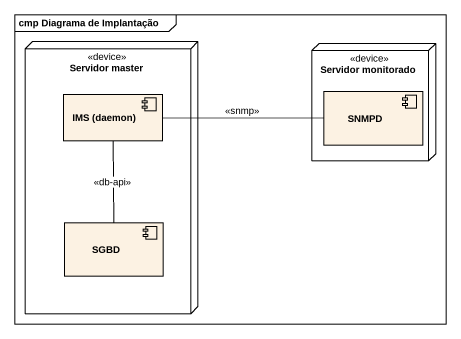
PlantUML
@startuml
mainframe cmp Diagrama de Implantação
node "Servidor master" as Servidor_master <<device>> {
  component "IMS (daemon)" as IMS_daemon
  component SGBD
}
node "Servidor monitorado" as Servidor_monitorado <<device>> {
  component SNMPD
}
IMS_daemon -right- SNMPD : <<snmp>>
IMS_daemon -- SGBD : <<db-api>>
@enduml
